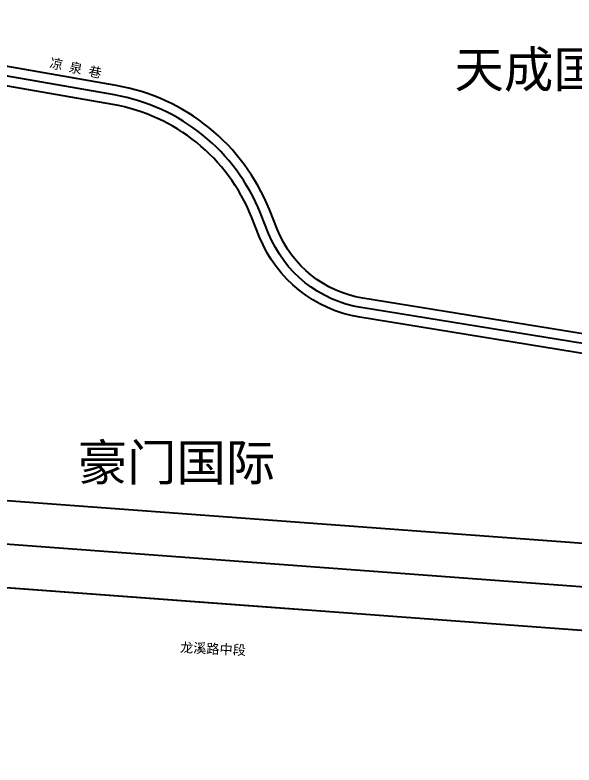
# Model space of a CAD drawing. Extents: x 529262 to 576451, y 2694391 to 2717535.
# Drawn here: x 564894.5 to 565126.1, y 2710132.2 to 2710442.9 of the extents above; entities that cross this region are included whole.
import ezdxf
from ezdxf.enums import TextEntityAlignment as Align
from ezdxf.xclip import XClip

# ---------------------------------------------------------------- set-up
doc = ezdxf.new("R2010")
doc.units = 0
doc.header["$XCLIPFRAME"] = 0
for name, color, linetype in [('PP-COM', 7, 'Continuous'), ('RD-中线', 40, 'Continuous'), ('RD-红线', 7, 'Continuous'), ('RD-路名', 7, 'Continuous'), ('地块名称', 1, 'Continuous')]:
    doc.layers.add(name, color=color, linetype=linetype)
doc.styles.get("Standard").update_dxf_attribs({"font": '', "height": 2.5, "bigfont": 'smfs.shx'})
doc.styles.add('黑体', font='simhei.ttf')
doc.styles.get('Standard').set_extended_font_data('FangSong_GB2312')

# ---------------------------------------------------------------- blocks, each defined once
blk = doc.blocks.new('A$C19FD0107')
at = {"layer": 'RD-中线', "color": 8, "linetype": 'Continuous', "flags": 128}
for points in [[(-5819, 15908.17), (-5960.07, 15931.1, -0.262764), (-5998.44, 15961.82), (-6001.81, 15970.2, 0.259648), (-6062.29, 16019.2), (-6224.85, 16047.58, 0.140061), (-6252.17, 16044.68), (-6302.71, 16024.27, -0.114759), (-6325.09, 16020.77), (-6345.72, 16022.28)], [(-6335.34, 15847.56, -0.022733), (-6280.83, 15846.02), (-5863.74, 15815.18, 0.013451), (-5702.53, 15807.61), (-5575.3, 15805.07, -0.027271), (-5520.95, 15801.01, -0.00117), (-5519.09, 15800.76), (-5286.59, 15769.48, 0.015336), (-5256.09, 15766.32), (-4915.64, 15741.63)]]:
    blk.add_lwpolyline(points, format="xyb", dxfattribs=at)
at = {"layer": 'RD-红线', "color": 8, "linetype": 'Continuous', "flags": 128}
for points in [[(-5851.91, 15917.57), (-5959.42, 15935.05, -0.262764), (-5994.73, 15963.31), (-5998.09, 15971.69, 0.259648), (-6061.6, 16023.14), (-6224.16, 16051.52, 0.140061), (-6253.67, 16048.39), (-6304.21, 16027.98, -0.114759), (-6324.8, 16024.76), (-6327.16, 16024.93), (-6327.58, 16024.96)], [(-5846.31, 15908.56), (-5960.71, 15927.15, -0.262764), (-6002.16, 15960.33), (-6005.52, 15968.71, 0.259648), (-6062.98, 16015.26), (-6165.93, 16033.23)], [(-6177.82, 15856.46), (-5862.41, 15833.13, 0.000219), (-5859.81, 15832.94), (-5859.69, 15832.93)], [(-6265.39, 15826.83), (-5865.06, 15797.23, 0.001254), (-5849.97, 15796.15)]]:
    blk.add_lwpolyline(points, format="xyb", dxfattribs=at)
blk.add_lwpolyline([(-6265.39, 15826.83), (-5984.48, 15806.06)], dxfattribs=at)

msp = doc.modelspace()

# ---------------------------------------------------------------- block references
at = {"layer": 'PP-COM'}
ref = msp.add_blockref('A$C19FD0107', (570997.993, 2694390.603), dxfattribs=at)
XClip(ref).set_block_clipping_path([(-9366.4383134884, 14428.6043910822), (-3328.4480743363, 17452.7484863754)])

# ---------------------------------------------------------------- texts
at = {"layer": 'RD-路名', "color": 7, "style": '黑体'}
for s, rotation, p in [('凉 泉 巷', 348.05637, (564919.677, 2710421.062)), (' 龙溪路中段', 357.40034, (564975.154, 2710180.521))]:
    msp.add_text(s, height=4, rotation=rotation, dxfattribs=at).set_placement(p, align=Align.MIDDLE)
at = {"layer": '地块名称', "color": 1}
for s, p in [('天成国际', (565076.562, 2710412.873)), ('豪门国际', (564920.444, 2710250.044))]:
    msp.add_text(s, height=15, dxfattribs=at).set_placement(p)

doc.saveas('drawing.dxf')
